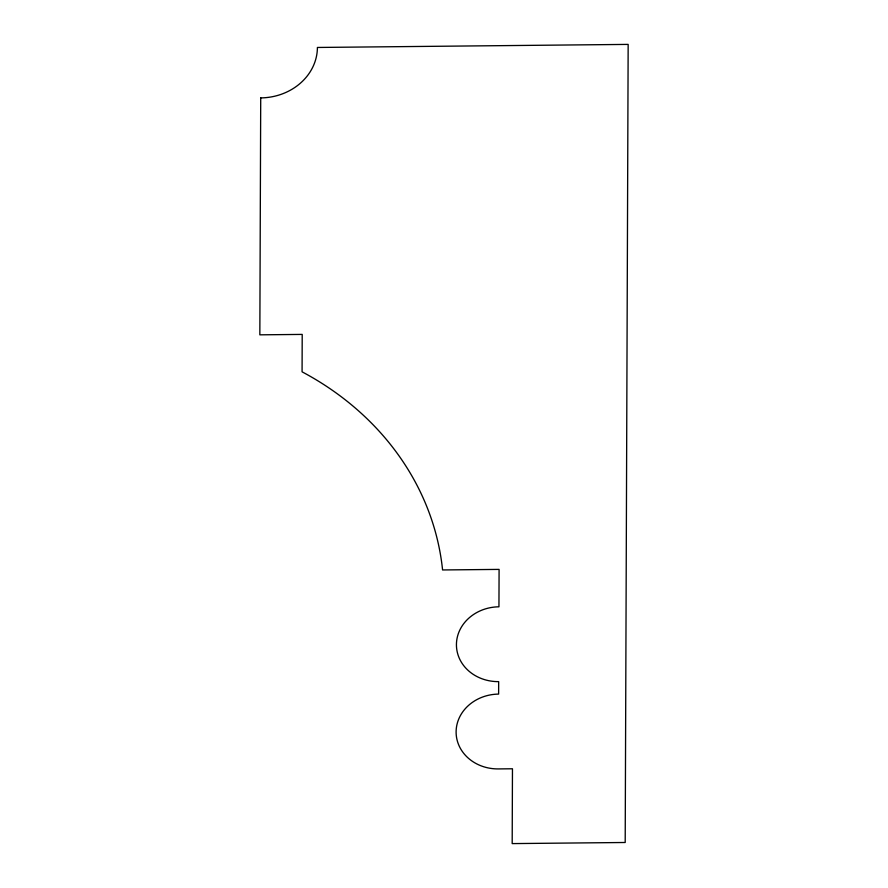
<?xml version="1.0" encoding="UTF-8"?>
<svg xmlns="http://www.w3.org/2000/svg" width="888" height="888" viewBox="0 0 888 888"><rect width="100%" height="100%" fill="white"/><g stroke="black" fill="none" stroke-linecap="round" stroke-linejoin="round"><path stroke-width="1.33" d="M260.717 97.902L259.84 334.832L302.209 334.41L302.075 371.828A298.091 262.948 -3.3 0 1 442.579 569.952L499.089 569.397L498.945 606.804A42.391 37.396 -3.3 0 0 456.432 644.633A42.391 37.396 -3.3 0 0 498.668 681.629L498.623 694.094A42.391 37.396 -3.3 0 0 456.11 731.923A42.391 37.396 -3.3 0 0 498.346 768.919L512.465 768.775L512.187 843.6L625.196 842.49L628.16 44.4L317.405 47.464A56.521 49.861 -3.3 0 1 260.717 97.902"/></g></svg>
